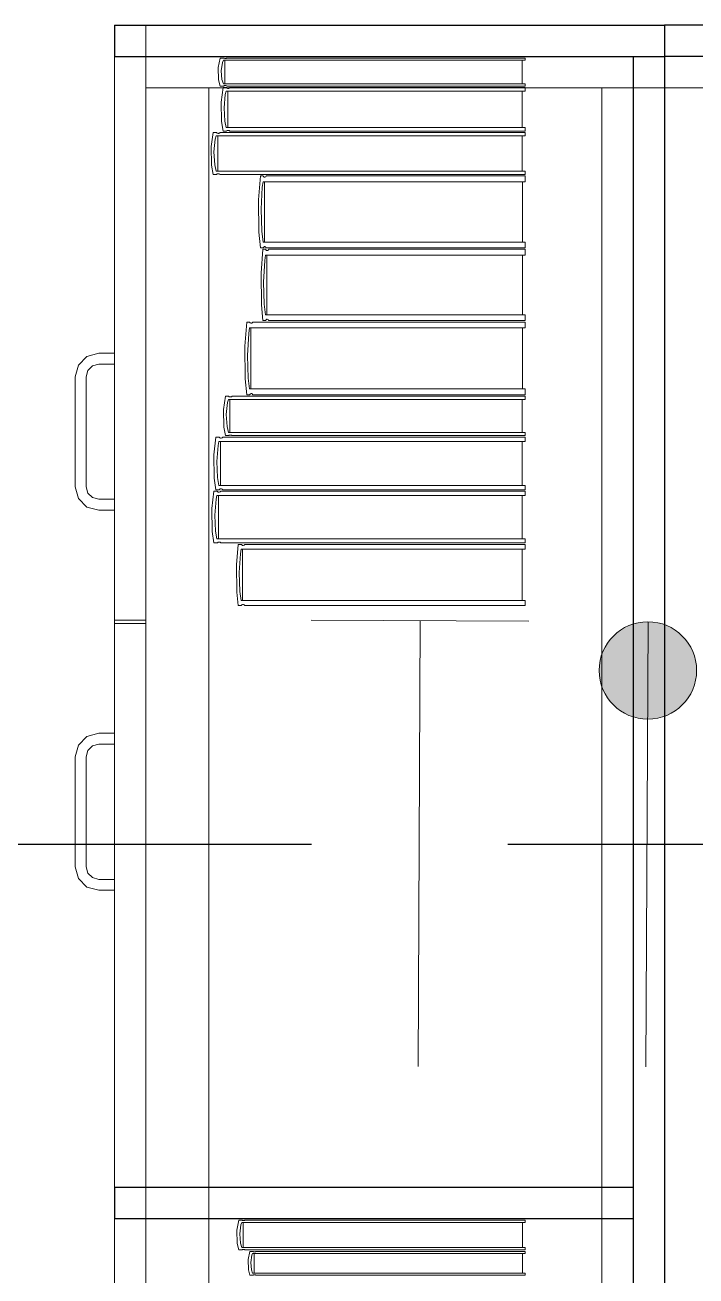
# Model space of a CAD drawing. Header units: inches. Extents: x -19 to 5698, y -728 to 92.
# Drawn here: x 299.299 to 299.726, y 13.511 to 14.307 of the extents above; entities that cross this region are included whole.
import ezdxf

# ---------------------------------------------------------------- set-up
doc = ezdxf.new("R2010")
doc.units = ezdxf.units.IN
doc.header["$MEASUREMENT"] = 0
doc.set_wipeout_variables(frame=1)
for name, pattern in [('HIDDEN', [0.375, 0.25, -0.125]), ('RAYITAS', [0.375, 0.25, -0.125]), ('Wipeout_Contour', [1, 0, -1])]:
    doc.linetypes.add(name, pattern=pattern)
for name, color, linetype, lineweight in [('00 conduct tomacorr', 120, 'HIDDEN', 30), ('T-TECHO-E', 150, 'Continuous', 20), ('TOMACORRIENTE', 22, 'RAYITAS', 9)]:
    doc.layers.add(name, color=color, linetype=linetype, lineweight=lineweight)
doc.layers.add('Interior - Mobiliario', color=7, linetype='Continuous')

# ---------------------------------------------------------------- blocks, each defined once
blk = doc.blocks.new('a')
at = {"layer": 'TOMACORRIENTE', "ltscale": 0.05}
h = blk.add_hatch(color=4, dxfattribs=at)
edge = h.paths.add_edge_path()
edge.add_arc((0, 0.0752), 0.02106, 0, 360)
at = {"layer": 'TOMACORRIENTE', "color": 4}
for p, q in [((-0.14553, 0.09625), (-0.0515, 0.09625)), ((-0.09851, 0.09625), (-0.09851, -0.09657)), ((0, 0.09625), (0, -0.09625)), ((0.06232, -0.09625), (0.06232, 0.09625))]:
    blk.add_line(p, q, dxfattribs=at)
blk.add_circle((0, 0.0752), 0.02106, dxfattribs=at)
blk = doc.blocks.new('CABLE 3FACE')
at = {"layer": 'T-TECHO-E', "rotation": 59.94170052614085}
blk.add_blockref('a', (0, 0), dxfattribs=at)

msp = doc.modelspace()

# ---------------------------------------------------------------- linework, layer by layer
at = {"layer": 'Interior - Mobiliario', "color": 175, "linetype": 'Continuous', "lineweight": 13}
for p, q in [((299.37631, 12.82729), (299.37631, 14.28729)), ((299.37631, 14.28729), (299.68631, 14.28729)), ((299.68631, 14.28729), (299.68631, 12.82729)), ((299.42259, 14.27234), (299.42235, 14.28034)), ((299.42421, 14.27803), (299.4247, 14.27253)), ((299.37631, 14.26729), (299.41631, 14.26729)), ((299.41631, 14.26729), (299.66631, 14.26729)), ((299.42365, 14.26843), (299.42259, 14.27234)), ((299.42576, 14.26843), (299.42365, 14.26843)), ((299.4242, 14.2582), (299.42549, 14.26743)), ((299.4247, 14.27253), (299.42559, 14.26986)), ((299.42549, 14.26743), (299.42758, 14.26743)), ((299.42559, 14.26986), (299.61765, 14.26986)), ((299.42587, 14.2685), (299.42576, 14.26843)), ((299.42611, 14.2686), (299.42587, 14.2685)), ((299.42638, 14.26868), (299.42611, 14.2686)), ((299.42666, 14.26872), (299.42638, 14.26868)), ((299.42695, 14.26872), (299.42666, 14.26872)), ((299.42723, 14.26869), (299.42695, 14.26872)), ((299.4275, 14.26862), (299.42723, 14.26869)), ((299.42775, 14.26852), (299.4275, 14.26862)), ((299.42758, 14.26743), (299.42774, 14.26728)), ((299.42774, 14.26728), (299.42799, 14.26712)), ((299.42791, 14.26843), (299.42775, 14.26852)), ((299.61765, 14.26843), (299.42791, 14.26843)), ((299.42799, 14.26712), (299.42826, 14.26701)), ((299.42826, 14.26701), (299.42854, 14.26696)), ((299.42854, 14.26696), (299.42882, 14.26697)), ((299.42882, 14.26697), (299.4291, 14.26703)), ((299.4291, 14.26703), (299.42936, 14.26715)), ((299.42936, 14.26715), (299.4296, 14.26732)), ((299.4296, 14.26732), (299.42971, 14.26743)), ((299.42971, 14.26743), (299.61765, 14.26743)), ((299.61765, 14.26986), (299.61765, 14.26843)), ((299.61765, 14.26743), (299.61765, 14.26521)), ((299.42684, 14.26311), (299.42604, 14.25463)), ((299.42741, 14.26521), (299.42684, 14.26311)), ((299.61765, 14.26521), (299.42741, 14.26521)), ((299.42838, 14.24197), (299.42838, 14.26521)), ((299.61573, 14.26521), (299.61573, 14.24197)), ((299.42444, 14.24583), (299.4242, 14.2582)), ((299.42604, 14.25463), (299.42653, 14.24611)), ((299.42549, 14.23976), (299.42444, 14.24583)), ((299.42653, 14.24611), (299.42741, 14.24197)), ((299.41774, 14.2299), (299.41908, 14.23876)), ((299.41908, 14.23876), (299.42123, 14.23876)), ((299.42106, 14.23663), (299.42047, 14.23462)), ((299.61765, 14.23663), (299.42106, 14.23663)), ((299.42123, 14.23876), (299.4214, 14.23861)), ((299.4214, 14.23861), (299.42165, 14.23846)), ((299.42165, 14.23846), (299.42193, 14.23836)), ((299.42193, 14.23836), (299.42222, 14.23831)), ((299.42205, 14.21431), (299.42205, 14.23663)), ((299.42222, 14.23831), (299.42251, 14.23832)), ((299.42251, 14.23832), (299.4228, 14.23838)), ((299.4228, 14.23838), (299.42307, 14.23849)), ((299.42307, 14.23849), (299.42332, 14.23865)), ((299.42332, 14.23865), (299.42343, 14.23876)), ((299.42343, 14.23876), (299.61765, 14.23876)), ((299.42758, 14.23976), (299.42549, 14.23976)), ((299.42741, 14.24197), (299.61765, 14.24197)), ((299.42769, 14.23986), (299.42758, 14.23976)), ((299.42793, 14.24003), (299.42769, 14.23986)), ((299.4282, 14.24015), (299.42793, 14.24003)), ((299.42847, 14.24021), (299.4282, 14.24015)), ((299.42876, 14.24022), (299.42847, 14.24021)), ((299.42904, 14.24017), (299.42876, 14.24022)), ((299.4293, 14.24006), (299.42904, 14.24017)), ((299.42955, 14.23991), (299.4293, 14.24006)), ((299.42971, 14.23976), (299.42955, 14.23991)), ((299.61765, 14.23976), (299.42971, 14.23976)), ((299.61566, 14.23663), (299.61566, 14.21431)), ((299.61765, 14.24197), (299.61765, 14.23976)), ((299.61765, 14.23876), (299.61765, 14.23663)), ((299.41799, 14.21801), (299.41774, 14.2299)), ((299.42047, 14.23462), (299.41964, 14.22647)), ((299.41964, 14.22647), (299.42015, 14.21829)), ((299.41908, 14.21219), (299.41799, 14.21801)), ((299.42123, 14.21219), (299.41908, 14.21219)), ((299.42015, 14.21829), (299.42106, 14.21431)), ((299.42106, 14.21431), (299.61765, 14.21431)), ((299.42134, 14.21229), (299.42123, 14.21219)), ((299.4216, 14.21245), (299.42134, 14.21229)), ((299.42187, 14.21256), (299.4216, 14.21245)), ((299.42216, 14.21262), (299.42187, 14.21256)), ((299.42245, 14.21263), (299.42216, 14.21262)), ((299.42274, 14.21258), (299.42245, 14.21263)), ((299.42301, 14.21248), (299.42274, 14.21258)), ((299.42327, 14.21233), (299.42301, 14.21248)), ((299.42343, 14.21219), (299.42327, 14.21233)), ((299.61765, 14.21219), (299.42343, 14.21219)), ((299.44803, 14.19594), (299.44916, 14.21119)), ((299.44916, 14.21119), (299.45099, 14.21119)), ((299.45099, 14.21119), (299.45113, 14.21094)), ((299.45113, 14.21094), (299.45135, 14.21068)), ((299.45255, 14.21073), (299.45276, 14.21101)), ((299.45276, 14.21101), (299.45286, 14.21119)), ((299.45286, 14.21119), (299.61765, 14.21119)), ((299.61765, 14.21431), (299.61765, 14.21219)), ((299.61765, 14.21119), (299.61765, 14.20753)), ((299.45035, 14.20406), (299.44964, 14.19004)), ((299.45084, 14.20753), (299.45035, 14.20406)), ((299.61765, 14.20753), (299.45084, 14.20753)), ((299.45135, 14.21068), (299.45158, 14.21051)), ((299.45158, 14.21051), (299.45183, 14.21042)), ((299.45169, 14.16912), (299.45169, 14.20753)), ((299.45183, 14.21042), (299.45208, 14.21043)), ((299.45208, 14.21043), (299.45232, 14.21054)), ((299.45232, 14.21054), (299.45255, 14.21073)), ((299.61597, 14.20753), (299.61597, 14.16912)), ((299.44824, 14.17549), (299.44803, 14.19594)), ((299.44964, 14.19004), (299.45007, 14.17597)), ((299.44916, 14.16546), (299.44824, 14.17549)), ((299.45007, 14.17597), (299.45084, 14.16912)), ((299.45099, 14.16546), (299.44916, 14.16546)), ((299.44961, 14.14936), (299.45073, 14.16446)), ((299.45073, 14.16446), (299.45254, 14.16446)), ((299.45084, 14.16912), (299.61765, 14.16912)), ((299.45108, 14.16564), (299.45099, 14.16546)), ((299.4513, 14.16591), (299.45108, 14.16564)), ((299.45153, 14.16611), (299.4513, 14.16591)), ((299.45177, 14.16621), (299.45153, 14.16611)), ((299.45202, 14.16622), (299.45177, 14.16621)), ((299.45227, 14.16614), (299.45202, 14.16622)), ((299.4525, 14.16597), (299.45227, 14.16614)), ((299.45272, 14.1657), (299.4525, 14.16597)), ((299.45254, 14.16446), (299.45268, 14.16422)), ((299.45268, 14.16422), (299.4529, 14.16396)), ((299.45286, 14.16546), (299.45272, 14.1657)), ((299.61765, 14.16546), (299.45286, 14.16546)), ((299.4529, 14.16396), (299.45313, 14.16379)), ((299.45313, 14.16379), (299.45337, 14.1637)), ((299.45337, 14.1637), (299.45362, 14.16371)), ((299.45362, 14.16371), (299.45386, 14.16382)), ((299.45386, 14.16382), (299.45409, 14.16401)), ((299.45409, 14.16401), (299.4543, 14.16428)), ((299.4543, 14.16428), (299.45439, 14.16446)), ((299.45439, 14.16446), (299.61765, 14.16446)), ((299.61765, 14.16912), (299.61765, 14.16546)), ((299.61765, 14.16446), (299.61765, 14.16084)), ((299.4519, 14.1574), (299.45121, 14.14352)), ((299.4524, 14.16084), (299.4519, 14.1574)), ((299.61765, 14.16084), (299.4524, 14.16084)), ((299.45323, 14.1228), (299.45323, 14.16084)), ((299.61598, 14.16084), (299.61598, 14.1228)), ((299.44982, 14.12911), (299.44961, 14.14936)), ((299.45121, 14.14352), (299.45163, 14.12958)), ((299.45073, 14.11917), (299.44982, 14.12911)), ((299.45163, 14.12958), (299.4524, 14.1228)), ((299.43927, 14.10273), (299.44046, 14.11817)), ((299.44046, 14.11817), (299.44238, 14.11817)), ((299.44238, 14.11817), (299.44253, 14.11793)), ((299.44253, 14.11793), (299.44276, 14.11766)), ((299.44276, 14.11766), (299.443, 14.11749)), ((299.443, 14.11749), (299.44326, 14.1174)), ((299.44326, 14.1174), (299.44352, 14.11741)), ((299.44352, 14.11741), (299.44378, 14.11752)), ((299.44378, 14.11752), (299.44402, 14.11771)), ((299.44402, 14.11771), (299.44425, 14.118)), ((299.44425, 14.118), (299.44434, 14.11817)), ((299.44434, 14.11817), (299.61765, 14.11817)), ((299.45254, 14.11917), (299.45073, 14.11917)), ((299.4524, 14.1228), (299.61765, 14.1228)), ((299.45264, 14.11935), (299.45254, 14.11917)), ((299.45285, 14.11963), (299.45264, 14.11935)), ((299.45308, 14.11982), (299.45285, 14.11963)), ((299.45332, 14.11992), (299.45308, 14.11982)), ((299.45356, 14.11993), (299.45332, 14.11992)), ((299.45381, 14.11985), (299.45356, 14.11993)), ((299.45404, 14.11968), (299.45381, 14.11985)), ((299.45425, 14.11942), (299.45404, 14.11968)), ((299.45439, 14.11917), (299.45425, 14.11942)), ((299.61765, 14.11917), (299.45439, 14.11917)), ((299.61765, 14.1228), (299.61765, 14.11917)), ((299.61765, 14.11817), (299.61765, 14.11447)), ((299.4417, 14.11096), (299.44096, 14.09676)), ((299.44223, 14.11447), (299.4417, 14.11096)), ((299.61765, 14.11447), (299.44223, 14.11447)), ((299.44311, 14.07557), (299.44311, 14.11447)), ((299.61588, 14.11447), (299.61588, 14.07557)), ((299.43949, 14.08202), (299.43927, 14.10273)), ((299.33332, 14.09079), (299.33881, 14.09628)), ((299.33881, 14.09628), (299.34631, 14.09829)), ((299.34631, 14.09829), (299.35631, 14.09829)), ((299.35631, 14.09829), (299.35631, 14.09129)), ((299.44096, 14.09676), (299.44141, 14.08251)), ((299.33131, 14.08329), (299.33332, 14.09079)), ((299.33938, 14.08729), (299.33831, 14.08329)), ((299.34231, 14.09022), (299.33938, 14.08729)), ((299.34631, 14.09129), (299.34231, 14.09022)), ((299.35631, 14.09129), (299.34631, 14.09129)), ((299.33131, 14.01329), (299.33131, 14.08329)), ((299.33831, 14.08329), (299.33831, 14.01329)), ((299.44046, 14.07187), (299.43949, 14.08202)), ((299.44141, 14.08251), (299.44223, 14.07557)), ((299.44223, 14.07557), (299.61765, 14.07557)), ((299.61765, 14.07557), (299.61765, 14.07187)), ((299.42561, 14.06251), (299.42689, 14.07087)), ((299.42689, 14.07087), (299.42897, 14.07087)), ((299.4288, 14.06886), (299.42823, 14.06696)), ((299.61765, 14.06886), (299.4288, 14.06886)), ((299.42897, 14.07087), (299.42912, 14.07073)), ((299.42912, 14.07073), (299.42937, 14.07059)), ((299.42937, 14.07059), (299.42964, 14.07049)), ((299.42964, 14.07049), (299.42991, 14.07045)), ((299.42975, 14.04781), (299.42975, 14.06886)), ((299.42991, 14.07045), (299.43019, 14.07045)), ((299.43019, 14.07045), (299.43047, 14.07051)), ((299.43047, 14.07051), (299.43073, 14.07062)), ((299.43073, 14.07062), (299.43097, 14.07077)), ((299.43097, 14.07077), (299.43108, 14.07087)), ((299.43108, 14.07087), (299.61765, 14.07087)), ((299.44238, 14.07187), (299.44046, 14.07187)), ((299.44248, 14.07205), (299.44238, 14.07187)), ((299.4427, 14.07233), (299.44248, 14.07205)), ((299.44295, 14.07252), (299.4427, 14.07233)), ((299.4432, 14.07263), (299.44295, 14.07252)), ((299.44347, 14.07264), (299.4432, 14.07263)), ((299.44372, 14.07256), (299.44347, 14.07264)), ((299.44397, 14.07238), (299.44372, 14.07256)), ((299.4442, 14.07211), (299.44397, 14.07238)), ((299.44434, 14.07187), (299.4442, 14.07211)), ((299.61765, 14.07187), (299.44434, 14.07187)), ((299.61574, 14.06886), (299.61574, 14.04781)), ((299.61765, 14.07087), (299.61765, 14.06886)), ((299.42585, 14.0513), (299.42561, 14.06251)), ((299.42823, 14.06696), (299.42744, 14.05928)), ((299.42744, 14.05928), (299.42792, 14.05156)), ((299.42792, 14.05156), (299.4288, 14.04781)), ((299.41953, 14.03367), (299.42085, 14.04481)), ((299.42085, 14.04481), (299.42299, 14.04481)), ((299.42299, 14.04481), (299.42315, 14.04463)), ((299.42315, 14.04463), (299.4234, 14.04444)), ((299.4234, 14.04444), (299.42368, 14.04431)), ((299.42368, 14.04431), (299.42397, 14.04425)), ((299.42397, 14.04425), (299.42426, 14.04426)), ((299.42426, 14.04426), (299.42454, 14.04433)), ((299.42454, 14.04433), (299.42481, 14.04447)), ((299.42481, 14.04447), (299.42506, 14.04468)), ((299.42506, 14.04468), (299.42517, 14.04481)), ((299.42517, 14.04481), (299.61765, 14.04481)), ((299.42689, 14.04581), (299.42585, 14.0513)), ((299.42897, 14.04581), (299.42689, 14.04581)), ((299.4288, 14.04781), (299.61765, 14.04781)), ((299.42907, 14.0459), (299.42897, 14.04581)), ((299.42931, 14.04606), (299.42907, 14.0459)), ((299.42957, 14.04616), (299.42931, 14.04606)), ((299.42985, 14.04622), (299.42957, 14.04616)), ((299.43013, 14.04623), (299.42985, 14.04622)), ((299.43041, 14.04618), (299.43013, 14.04623)), ((299.43068, 14.04608), (299.43041, 14.04618)), ((299.43092, 14.04594), (299.43068, 14.04608)), ((299.43108, 14.04581), (299.43092, 14.04594)), ((299.61765, 14.04581), (299.43108, 14.04581)), ((299.61765, 14.04781), (299.61765, 14.04581)), ((299.61765, 14.04481), (299.61765, 14.04214)), ((299.42223, 14.0396), (299.42141, 14.02936)), ((299.42282, 14.04214), (299.42223, 14.0396)), ((299.61765, 14.04214), (299.42282, 14.04214)), ((299.4238, 14.01408), (299.4238, 14.04214)), ((299.61568, 14.04214), (299.61568, 14.01408)), ((299.41977, 14.01874), (299.41953, 14.03367)), ((299.42141, 14.02936), (299.42191, 14.01908)), ((299.33332, 14.00579), (299.33131, 14.01329)), ((299.33831, 14.01329), (299.33938, 14.00929)), ((299.42085, 14.01141), (299.41977, 14.01874)), ((299.42191, 14.01908), (299.42282, 14.01408)), ((299.42282, 14.01408), (299.61765, 14.01408)), ((299.42335, 14.01174), (299.4231, 14.01154)), ((299.42362, 14.01189), (299.42335, 14.01174)), ((299.4239, 14.01196), (299.42362, 14.01189)), ((299.42419, 14.01197), (299.4239, 14.01196)), ((299.42448, 14.01191), (299.42419, 14.01197)), ((299.42475, 14.01178), (299.42448, 14.01191)), ((299.42501, 14.01159), (299.42475, 14.01178)), ((299.61765, 14.01408), (299.61765, 14.01141)), ((299.33881, 14.0003), (299.33332, 14.00579)), ((299.33938, 14.00929), (299.34231, 14.00637)), ((299.34231, 14.00637), (299.34631, 14.00529)), ((299.34631, 14.00529), (299.35631, 14.00529)), ((299.35631, 14.00529), (299.35631, 13.99829)), ((299.41821, 13.99945), (299.41954, 14.01041)), ((299.41954, 14.01041), (299.42169, 14.01041)), ((299.42093, 14.00529), (299.42011, 13.99521)), ((299.42299, 14.01141), (299.42085, 14.01141)), ((299.42152, 14.00778), (299.42093, 14.00529)), ((299.61765, 14.00778), (299.42152, 14.00778)), ((299.42169, 14.01041), (299.42186, 14.01024)), ((299.42186, 14.01024), (299.42211, 14.01005)), ((299.42211, 14.01005), (299.42239, 14.00992)), ((299.42239, 14.00992), (299.42268, 14.00986)), ((299.42251, 13.98017), (299.42251, 14.00778)), ((299.42268, 14.00986), (299.42297, 14.00987)), ((299.42297, 14.00987), (299.42325, 14.00994)), ((299.4231, 14.01154), (299.42299, 14.01141)), ((299.42325, 14.00994), (299.42353, 14.01008)), ((299.42353, 14.01008), (299.42378, 14.01028)), ((299.42378, 14.01028), (299.42389, 14.01041)), ((299.42389, 14.01041), (299.61765, 14.01041)), ((299.42517, 14.01141), (299.42501, 14.01159)), ((299.61765, 14.01141), (299.42517, 14.01141)), ((299.61567, 14.00778), (299.61567, 13.98017)), ((299.61765, 14.01041), (299.61765, 14.00778)), ((299.34631, 13.99829), (299.33881, 14.0003)), ((299.35631, 13.99829), (299.34631, 13.99829)), ((299.41846, 13.98475), (299.41821, 13.99945)), ((299.42011, 13.99521), (299.42061, 13.98509)), ((299.41954, 13.97754), (299.41846, 13.98475)), ((299.42061, 13.98509), (299.42152, 13.98017)), ((299.42152, 13.98017), (299.61765, 13.98017)), ((299.61765, 13.98017), (299.61765, 13.97754)), ((299.42169, 13.97754), (299.41954, 13.97754)), ((299.4218, 13.97767), (299.42169, 13.97754)), ((299.42205, 13.97787), (299.4218, 13.97767)), ((299.42233, 13.97801), (299.42205, 13.97787)), ((299.42261, 13.97808), (299.42233, 13.97801)), ((299.4229, 13.97809), (299.42261, 13.97808)), ((299.42319, 13.97803), (299.4229, 13.97809)), ((299.42347, 13.97791), (299.42319, 13.97803)), ((299.42372, 13.97772), (299.42347, 13.97791)), ((299.42389, 13.97754), (299.42372, 13.97772)), ((299.61765, 13.97754), (299.42389, 13.97754)), ((299.43389, 13.96358), (299.43512, 13.97654)), ((299.43512, 13.97654), (299.4371, 13.97654)), ((299.43694, 13.97343), (299.4364, 13.97048)), ((299.61765, 13.97343), (299.43694, 13.97343)), ((299.4371, 13.97654), (299.43725, 13.97633)), ((299.43725, 13.97633), (299.43749, 13.97611)), ((299.43749, 13.97611), (299.43774, 13.97596)), ((299.43774, 13.97596), (299.43801, 13.97589)), ((299.43786, 13.94078), (299.43786, 13.97343)), ((299.43801, 13.97589), (299.43828, 13.9759)), ((299.43828, 13.9759), (299.43854, 13.97599)), ((299.43854, 13.97599), (299.43879, 13.97616)), ((299.43879, 13.97616), (299.43902, 13.97639)), ((299.43902, 13.97639), (299.43913, 13.97654)), ((299.43913, 13.97654), (299.61765, 13.97654)), ((299.61582, 13.97343), (299.61582, 13.94078)), ((299.61765, 13.97654), (299.61765, 13.97343)), ((299.4364, 13.97048), (299.43564, 13.95857)), ((299.43412, 13.9462), (299.43389, 13.96358)), ((299.43564, 13.95857), (299.43611, 13.9466)), ((299.43512, 13.93767), (299.43412, 13.9462)), ((299.43611, 13.9466), (299.43694, 13.94078)), ((299.43694, 13.94078), (299.61765, 13.94078)), ((299.61765, 13.94078), (299.61765, 13.93767)), ((299.4371, 13.93767), (299.43512, 13.93767)), ((299.4372, 13.93782), (299.4371, 13.93767)), ((299.43744, 13.93806), (299.4372, 13.93782)), ((299.43769, 13.93822), (299.43744, 13.93806)), ((299.43795, 13.93831), (299.43769, 13.93822)), ((299.43822, 13.93832), (299.43795, 13.93831)), ((299.43849, 13.93825), (299.43822, 13.93832)), ((299.43874, 13.9381), (299.43849, 13.93825)), ((299.43898, 13.93788), (299.43874, 13.9381)), ((299.43913, 13.93767), (299.43898, 13.93788)), ((299.61765, 13.93767), (299.43913, 13.93767)), ((299.35631, 13.92829), (299.37631, 13.92829)), ((299.35631, 13.92629), (299.37631, 13.92629)), ((299.33881, 13.85428), (299.33332, 13.84879)), ((299.34631, 13.85629), (299.33881, 13.85428)), ((299.35631, 13.85629), (299.34631, 13.85629)), ((299.35631, 13.84929), (299.35631, 13.85629)), ((299.33332, 13.84879), (299.33131, 13.84129)), ((299.33831, 13.84129), (299.33938, 13.84529)), ((299.33938, 13.84529), (299.34231, 13.84822)), ((299.34231, 13.84822), (299.34631, 13.84929)), ((299.34631, 13.84929), (299.35631, 13.84929)), ((299.33131, 13.84129), (299.33131, 13.77129)), ((299.33831, 13.77129), (299.33831, 13.84129)), ((299.33131, 13.77129), (299.33332, 13.76379)), ((299.33938, 13.76729), (299.33831, 13.77129)), ((299.34231, 13.76437), (299.33938, 13.76729)), ((299.33332, 13.76379), (299.33881, 13.7583)), ((299.33881, 13.7583), (299.34631, 13.75629)), ((299.34631, 13.76329), (299.34231, 13.76437)), ((299.35631, 13.76329), (299.34631, 13.76329)), ((299.35631, 13.75629), (299.35631, 13.76329)), ((299.34631, 13.75629), (299.35631, 13.75629)), ((299.43447, 13.5315), (299.43424, 13.53998)), ((299.43599, 13.53753), (299.43645, 13.5317)), ((299.43547, 13.52735), (299.43447, 13.5315)), ((299.43745, 13.52735), (299.43547, 13.52735)), ((299.43645, 13.5317), (299.43729, 13.52886)), ((299.43729, 13.52886), (299.61765, 13.52886)), ((299.43755, 13.52742), (299.43745, 13.52735)), ((299.43778, 13.52754), (299.43755, 13.52742)), ((299.43803, 13.52762), (299.43778, 13.52754)), ((299.43829, 13.52766), (299.43803, 13.52762)), ((299.43856, 13.52767), (299.43829, 13.52766)), ((299.43883, 13.52763), (299.43856, 13.52767)), ((299.43908, 13.52756), (299.43883, 13.52763)), ((299.43932, 13.52745), (299.43908, 13.52756)), ((299.43947, 13.52735), (299.43932, 13.52745)), ((299.61765, 13.52735), (299.43947, 13.52735)), ((299.44131, 13.5213), (299.44249, 13.52635)), ((299.44249, 13.52635), (299.44439, 13.52635)), ((299.44439, 13.52635), (299.44453, 13.52627)), ((299.44453, 13.52627), (299.44476, 13.52618)), ((299.44476, 13.52618), (299.445, 13.52612)), ((299.445, 13.52612), (299.44526, 13.5261)), ((299.44526, 13.5261), (299.44552, 13.5261)), ((299.44552, 13.5261), (299.44577, 13.52613)), ((299.44577, 13.52613), (299.44601, 13.5262)), ((299.44601, 13.5262), (299.44623, 13.52629)), ((299.44623, 13.52629), (299.44633, 13.52635)), ((299.44633, 13.52635), (299.61765, 13.52635)), ((299.61765, 13.52886), (299.61765, 13.52735)), ((299.61765, 13.52635), (299.61765, 13.52514)), ((299.44153, 13.51454), (299.44131, 13.5213)), ((299.44372, 13.52399), (299.44299, 13.51935)), ((299.44299, 13.51935), (299.44343, 13.5147)), ((299.44424, 13.52514), (299.44372, 13.52399)), ((299.61765, 13.52514), (299.44424, 13.52514)), ((299.44511, 13.51243), (299.44511, 13.52514)), ((299.6159, 13.52514), (299.6159, 13.51243)), ((299.44249, 13.51122), (299.44153, 13.51454)), ((299.44439, 13.51122), (299.44249, 13.51122)), ((299.44343, 13.5147), (299.44424, 13.51243)), ((299.44424, 13.51243), (299.61765, 13.51243)), ((299.44449, 13.51128), (299.44439, 13.51122)), ((299.44471, 13.51137), (299.44449, 13.51128)), ((299.44495, 13.51144), (299.44471, 13.51137)), ((299.4452, 13.51147), (299.44495, 13.51144)), ((299.44546, 13.51147), (299.4452, 13.51147)), ((299.44572, 13.51145), (299.44546, 13.51147)), ((299.44596, 13.51139), (299.44572, 13.51145)), ((299.44619, 13.5113), (299.44596, 13.51139)), ((299.44633, 13.51122), (299.44619, 13.5113)), ((299.61765, 13.51122), (299.44633, 13.51122)), ((299.61765, 13.51243), (299.61765, 13.51122))]:
    msp.add_line(p, q, dxfattribs=at)

# ---------------------------------------------------------------- next in the draw order: wipeouts: each hides what was drawn before it
at = {"color": 254, "linetype": 'Wipeout_Contour', "lineweight": 0, "ltscale": 9736.944494}
msp.add_wipeout([(299.35631, 13.54729), (299.68631, 13.54729), (299.68631, 13.56729), (299.35631, 13.56729)], dxfattribs=at).dxf.layer = 'Interior - Mobiliario'

# ---------------------------------------------------------------- next in the draw order: linework, layer by layer
at = {"layer": 'Interior - Mobiliario', "color": 175, "linetype": 'Continuous', "lineweight": 13}
for p, q in [((299.37631, 12.84729), (299.37631, 14.26729)), ((299.41631, 14.26729), (299.41631, 12.84729)), ((299.66631, 12.84729), (299.66631, 14.26729)), ((299.35631, 13.56729), (299.35631, 13.92629)), ((299.37631, 13.56729), (299.37631, 13.92629)), ((299.35631, 13.54729), (299.35631, 13.56729)), ((299.35631, 13.56729), (299.68631, 13.56729)), ((299.35631, 13.54729), (299.35631, 13.56729)), ((299.35631, 13.56729), (299.37631, 13.56729)), ((299.68631, 13.56729), (299.68631, 13.54729)), ((299.68631, 13.54729), (299.35631, 13.54729)), ((299.35631, 13.54729), (299.35631, 13.18829)), ((299.35631, 13.54729), (299.37631, 13.54729)), ((299.37631, 13.54729), (299.37631, 13.18829)), ((299.43424, 13.53998), (299.43547, 13.54629)), ((299.43547, 13.54629), (299.43745, 13.54629)), ((299.43675, 13.54334), (299.43599, 13.53753)), ((299.43729, 13.54478), (299.43675, 13.54334)), ((299.61765, 13.54478), (299.43729, 13.54478)), ((299.43745, 13.54629), (299.4376, 13.54619)), ((299.4376, 13.54619), (299.43783, 13.54608)), ((299.43783, 13.54608), (299.43809, 13.54601)), ((299.43809, 13.54601), (299.43835, 13.54598)), ((299.4382, 13.52886), (299.4382, 13.54478)), ((299.43835, 13.54598), (299.43862, 13.54598)), ((299.43862, 13.54598), (299.43888, 13.54603)), ((299.43888, 13.54603), (299.43914, 13.54611)), ((299.43914, 13.54611), (299.43936, 13.54622)), ((299.43936, 13.54622), (299.43947, 13.54629)), ((299.43947, 13.54629), (299.61765, 13.54629)), ((299.61583, 13.54478), (299.61583, 13.52886)), ((299.61765, 13.54629), (299.61765, 13.54478))]:
    msp.add_line(p, q, dxfattribs=at)
at = {"layer": 'Interior - Mobiliario', "color": 175, "linetype": 'Continuous', "lineweight": 30}
for p, q in [((299.35631, 13.56729), (299.68631, 13.56729)), ((299.35631, 13.56729), (299.35631, 13.54729)), ((299.68631, 13.56729), (299.68631, 13.54729)), ((299.35631, 13.54729), (299.68631, 13.54729))]:
    msp.add_line(p, q, dxfattribs=at)

# ---------------------------------------------------------------- next in the draw order: wipeouts: each hides what was drawn before it
at = {"color": 254, "linetype": 'Wipeout_Contour', "lineweight": 0, "ltscale": 9737.644918}
msp.add_wipeout([(299.68631, 12.82729), (299.70631, 12.82729), (299.70631, 14.28729), (299.68631, 14.28729)], dxfattribs=at).dxf.layer = 'Interior - Mobiliario'

# ---------------------------------------------------------------- next in the draw order: linework, layer by layer
at = {"layer": 'Interior - Mobiliario', "color": 175, "linetype": 'Continuous', "lineweight": 30}
for p, q in [((299.68631, 14.28729), (299.70631, 14.28729)), ((299.68631, 14.28729), (299.68631, 12.82729)), ((299.70631, 14.28729), (299.70631, 12.82729))]:
    msp.add_line(p, q, dxfattribs=at)
at = {"layer": 'Interior - Mobiliario', "color": 175, "linetype": 'Continuous', "lineweight": 13}
for p, q in [((299.68631, 12.82729), (299.68631, 14.28729)), ((299.68631, 14.28729), (299.70631, 14.28729)), ((299.70631, 14.28729), (299.70631, 12.82729)), ((299.66631, 14.26729), (299.70631, 14.26729)), ((299.70631, 14.26729), (299.70631, 12.84729)), ((299.35631, 13.56729), (299.68631, 13.56729)), ((299.68631, 13.56729), (299.68631, 13.54729)), ((299.68631, 13.54729), (299.35631, 13.54729))]:
    msp.add_line(p, q, dxfattribs=at)

# ---------------------------------------------------------------- next in the draw order: wipeouts: each hides what was drawn before it
at = {"color": 254, "linetype": 'Wipeout_Contour', "lineweight": 0, "ltscale": 9737.001428}
msp.add_wipeout([(299.35631, 14.28729), (299.70631, 14.28729), (299.70631, 14.30729), (299.35631, 14.30729)], dxfattribs=at).dxf.layer = 'Interior - Mobiliario'

# ---------------------------------------------------------------- next in the draw order: linework, layer by layer
at = {"layer": 'Interior - Mobiliario', "color": 175, "linetype": 'Continuous', "lineweight": 30}
for p, q in [((299.35631, 14.30729), (299.70631, 14.30729)), ((299.35631, 14.30729), (299.35631, 14.28729)), ((299.70631, 14.30729), (299.70631, 14.28729)), ((299.35631, 14.28729), (299.70631, 14.28729))]:
    msp.add_line(p, q, dxfattribs=at)
at = {"layer": 'Interior - Mobiliario', "color": 175, "linetype": 'Continuous', "lineweight": 13}
for p, q in [((299.35631, 14.28729), (299.35631, 14.30729)), ((299.35631, 14.30729), (299.70631, 14.30729)), ((299.35631, 14.30729), (299.35631, 12.80729)), ((299.70631, 14.30729), (299.35631, 14.30729)), ((299.37631, 14.26729), (299.37631, 14.30729)), ((299.37631, 14.30729), (299.70631, 14.30729)), ((299.70631, 14.30729), (299.70631, 14.28729)), ((299.70631, 14.30729), (299.70631, 14.26729)), ((299.70631, 12.80729), (299.70631, 14.30729)), ((299.70631, 14.28729), (299.35631, 14.28729)), ((299.35631, 12.82729), (299.35631, 14.28729)), ((299.35631, 14.28729), (299.70631, 14.28729)), ((299.35631, 12.82729), (299.35631, 14.28729)), ((299.35631, 14.28729), (299.68631, 14.28729)), ((299.35631, 14.28729), (299.35631, 13.92829)), ((299.35631, 14.28729), (299.37631, 14.28729)), ((299.37631, 12.82729), (299.37631, 14.28729)), ((299.37631, 14.28729), (299.68631, 14.28729)), ((299.37631, 12.82729), (299.37631, 14.28729)), ((299.37631, 14.28729), (299.68631, 14.28729)), ((299.37631, 14.28729), (299.37631, 13.92829)), ((299.42235, 14.28034), (299.42365, 14.28629)), ((299.42365, 14.28629), (299.42576, 14.28629)), ((299.42502, 14.28351), (299.42421, 14.27803)), ((299.42559, 14.28487), (299.42502, 14.28351)), ((299.61765, 14.28487), (299.42559, 14.28487)), ((299.42576, 14.28629), (299.42592, 14.2862)), ((299.42592, 14.2862), (299.42617, 14.2861)), ((299.42617, 14.2861), (299.42644, 14.28603)), ((299.42644, 14.28603), (299.42672, 14.286)), ((299.42656, 14.26986), (299.42656, 14.28487)), ((299.42672, 14.286), (299.42701, 14.286)), ((299.42701, 14.286), (299.42729, 14.28604)), ((299.42729, 14.28604), (299.42756, 14.28612)), ((299.42756, 14.28612), (299.4278, 14.28623)), ((299.4278, 14.28623), (299.42791, 14.28629)), ((299.42791, 14.28629), (299.61765, 14.28629)), ((299.61571, 14.28487), (299.61571, 14.26986)), ((299.61765, 14.28629), (299.61765, 14.28487)), ((299.68631, 14.28729), (299.68631, 12.82729)), ((299.68631, 14.28729), (299.68631, 12.82729)), ((299.68631, 14.28729), (299.68631, 12.82729)), ((299.70631, 14.28729), (299.70631, 12.82729))]:
    msp.add_line(p, q, dxfattribs=at)

# ---------------------------------------------------------------- next in the draw order: wipeouts: each hides what was drawn before it
at = {"color": 254, "linetype": 'Wipeout_Contour', "lineweight": 0, "ltscale": 9737.724917}
msp.add_wipeout([(299.72631, 12.82729), (299.72631, 14.28729), (299.70631, 14.28729), (299.70631, 12.82729)], dxfattribs=at).dxf.layer = 'Interior - Mobiliario'

# ---------------------------------------------------------------- next in the draw order: linework, layer by layer
at = {"layer": '00 conduct tomacorr'}
msp.add_line((301.35659, 13.78556, -0.00066), (298.03481, 13.78556, -0.00066), dxfattribs=at)
at = {"layer": 'Interior - Mobiliario', "color": 175, "linetype": 'Continuous', "lineweight": 30}
for p, q in [((299.72631, 14.28729), (299.70631, 14.28729)), ((299.70631, 14.28729), (299.70631, 12.82729))]:
    msp.add_line(p, q, dxfattribs=at)
at = {"layer": 'Interior - Mobiliario', "color": 175, "linetype": 'Continuous', "lineweight": 13}
for p, q in [((299.70631, 14.28729), (299.70631, 12.82729)), ((299.72631, 14.28729), (299.70631, 14.28729)), ((299.70631, 14.26729), (299.70631, 12.84729)), ((299.74631, 14.26729), (299.70631, 14.26729))]:
    msp.add_line(p, q, dxfattribs=at)

# ---------------------------------------------------------------- next in the draw order: block references
at = {"layer": '00 conduct tomacorr', "xscale": 1.47256122672843, "yscale": 1.47256122672843, "zscale": 1.47256122672843, "rotation": 299.7894777823319}
msp.add_blockref('CABLE 3FACE', (299.69518, 13.78556, -0.00066), dxfattribs=at)

# ---------------------------------------------------------------- next in the draw order: wipeouts: each hides what was drawn before it
at = {"color": 254, "linetype": 'Wipeout_Contour', "lineweight": 0, "ltscale": 9738.401404}
msp.add_wipeout([(300.05631, 14.28729), (300.05631, 14.30729), (299.70631, 14.30729), (299.70631, 14.28729)], dxfattribs=at).dxf.layer = 'Interior - Mobiliario'

# ---------------------------------------------------------------- next in the draw order: linework, layer by layer
at = {"layer": 'Interior - Mobiliario', "color": 175, "linetype": 'Continuous', "lineweight": 30}
for p, q in [((300.05631, 14.30729), (299.70631, 14.30729)), ((299.70631, 14.30729), (299.70631, 14.28729)), ((300.05631, 14.28729), (299.70631, 14.28729))]:
    msp.add_line(p, q, dxfattribs=at)
at = {"layer": 'Interior - Mobiliario', "color": 175, "linetype": 'Continuous', "lineweight": 13}
for p, q in [((299.70631, 14.30729), (299.70631, 14.28729)), ((300.05631, 14.30729), (299.70631, 14.30729)), ((299.70631, 14.30729), (299.70631, 14.26729)), ((300.03631, 14.30729), (299.70631, 14.30729)), ((299.70631, 12.80729), (299.70631, 14.30729)), ((299.70631, 14.30729), (300.05631, 14.30729)), ((299.70631, 14.28729), (300.05631, 14.28729)), ((299.70631, 14.28729), (299.70631, 12.82729)), ((300.05631, 14.28729), (299.70631, 14.28729))]:
    msp.add_line(p, q, dxfattribs=at)

doc.saveas('drawing.dxf')
